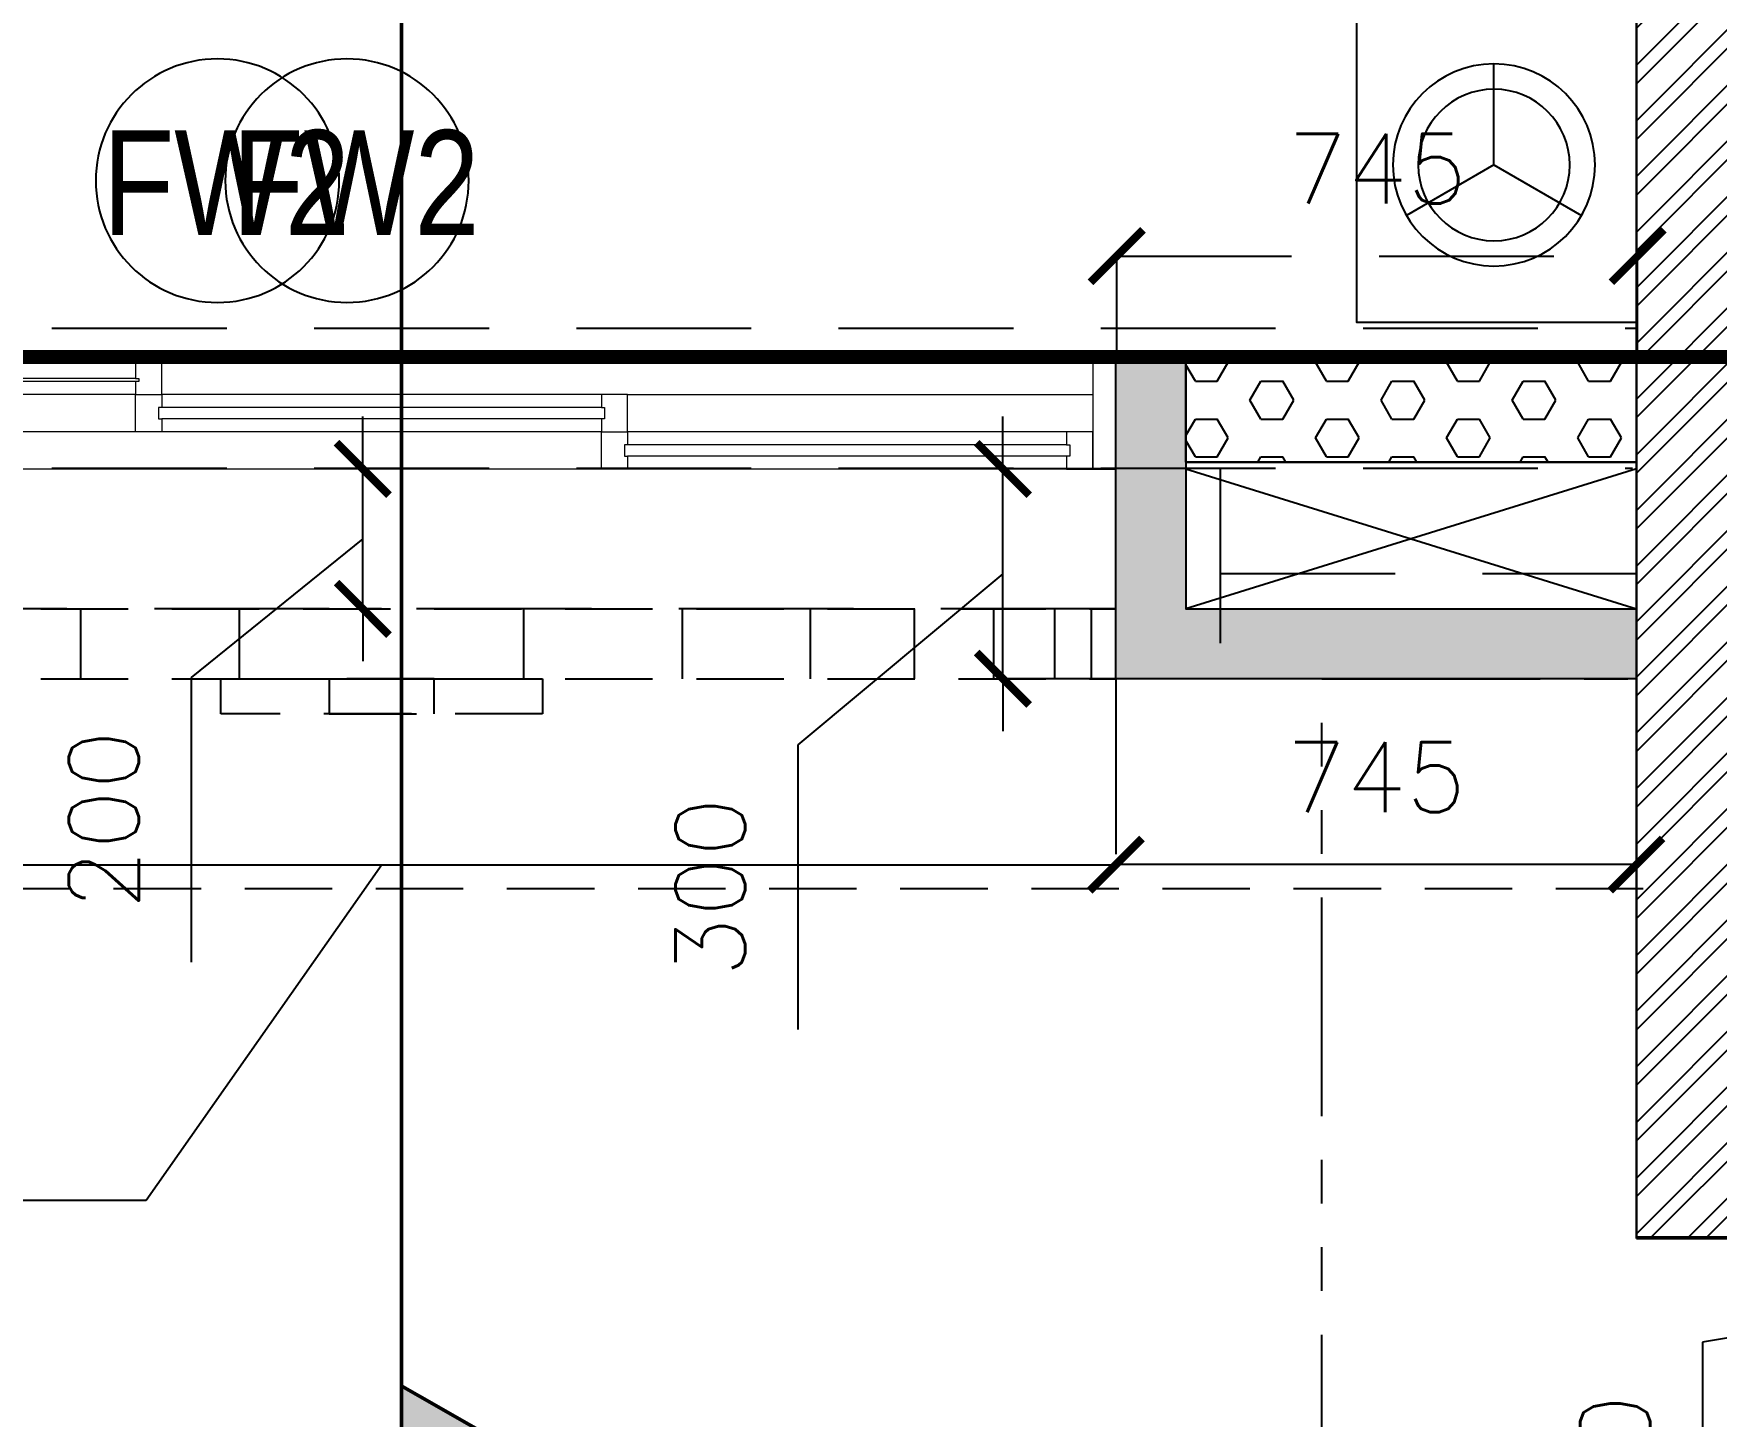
# Model space of a CAD drawing. Header units: millimetres. Extents: x 1135099 to 1230264, y -5736945 to -5695799.
# Drawn here: x 1196839 to 1199245, y -5728939 to -5726962 of the extents above; entities that cross this region are included whole.
import ezdxf
from ezdxf.enums import TextEntityAlignment as Align

# ---------------------------------------------------------------- set-up
doc = ezdxf.new("R2010")
doc.units = ezdxf.units.MM
doc.header["$LTSCALE"] = 1000
doc.header["$MEASUREMENT"] = 0
for name, pattern in [('$0$AUDIT_D_120904163729-0', [0]), ('$0$HIDDEN', [0.375, 0.25, -0.125]), ('$0$PHANTOM2', [1.25, 0.625, -0.125, 0.125, -0.125, 0.125, -0.125]), ('2BHK-A - FRONT$1$AUDIT_D_120904163729-0', [0]), ('AUDIT_D_120904163729-0', [0]), ('T8(T9 IS SIMILAR) - 1st FLOOR ELEVATION$0$AUDIT_D_120904163729-0', [0]), ('T8(T9 IS SIMILAR) - 1st FLOOR ELEVATION$0$HIDDEN', [0.375, 0.25, -0.125]), ('T8(T9 IS SIMILAR) - DIMENSION & TEXTING$0$HIDDEN', [0.375, 0.25, -0.125]), ('T8(T9 IS SIMILAR) - TYPICAL FLOOR ELEVATION$1$AUDIT_D_120904163729-0', [0]), ('T8(T9 IS SIMILAR) - TYPICAL FLOOR ELEVATION$1$HIDDEN', [0.375, 0.25, -0.125]), ('T8(T9 IS SIMILAR)$0$$0$HIDDEN', [0.375, 0.25, -0.125]), ('T8_PROFILE SECTIONS$0$HIDDEN', [0.375, 0.25, -0.125]), ('T8_PROFILE SECTIONS$0$PHANTOM2', [1.25, 0.625, -0.125, 0.125, -0.125, 0.125, -0.125])]:
    doc.linetypes.add(name, pattern=pattern)
doc.layers.get('0').update_dxf_attribs({"linetype": 'AUDIT_D_120904163729-0'})
for name, color, linetype in [('$0$A-DIM', 1, '$0$AUDIT_D_120904163729-0'), ('$0$A-WALL-FEATURES', 6, '$0$AUDIT_D_120904163729-0'), ('2BHK-A - FRONT$0$2BHK-A - FRONT$0$a-furniture', 8, 'Continuous'), ('2BHK-A - FRONT$0$a-window-no', 125, 'Continuous'), ('2BHK-A - FRONT$1$A-HATCH -160', 251, '2BHK-A - FRONT$1$AUDIT_D_120904163729-0'), ('T8(T9 IS SIMILAR) - 1st FLOOR ELEVATION$0$A-WALL-FEATURES', 110, 'T8(T9 IS SIMILAR) - 1st FLOOR ELEVATION$0$AUDIT_D_120904163729-0'), ('T8(T9 IS SIMILAR) - DIMENSION & TEXTING$0$A-DIMENSIONS', 2, 'T8(T9 IS SIMILAR) - DIMENSION & TEXTING$0$HIDDEN'), ('T8(T9 IS SIMILAR) - DIMENSION & TEXTING$1$a-window-no', 125, 'Continuous'), ('T8(T9 IS SIMILAR) - TYPICAL FLOOR ELEVATION$1$A-DIM', 1, 'T8(T9 IS SIMILAR) - TYPICAL FLOOR ELEVATION$1$AUDIT_D_120904163729-0'), ('T8(T9 IS SIMILAR) - TYPICAL FLOOR ELEVATION$1$A-WALL HATCH', 252, 'T8(T9 IS SIMILAR) - TYPICAL FLOOR ELEVATION$1$AUDIT_D_120904163729-0'), ('T8(T9 IS SIMILAR) - TYPICAL FLOOR ELEVATION$1$A-WALL-FEATURES', 6, 'T8(T9 IS SIMILAR) - TYPICAL FLOOR ELEVATION$1$AUDIT_D_120904163729-0'), ('T8(T9 IS SIMILAR)$0$S-BEAM', 20, 'T8(T9 IS SIMILAR)$0$$0$HIDDEN'), ('T8_PROFILE SECTIONS$0$A-PROFILE SECTIONS', 81, 'T8_PROFILE SECTIONS$0$PHANTOM2')]:
    doc.layers.add(name, color=color, linetype=linetype)
for name, color, linetype, lineweight in [('2BHK-A - FRONT$1$A-WALL- 160', 6, 'Continuous', 30), ('2BHK-A - FRONT$1$Window', 4, 'Continuous', 20), ('T8(T9 IS SIMILAR)$0$D&W', 8, 'Continuous', 25)]:
    doc.layers.add(name, color=color, linetype=linetype, lineweight=lineweight)
doc.layers.add('A-RERA CARPET AREA', color=30, linetype='Continuous', plot=False)
doc.styles.add('$4$Romans 1', font='romans.shx', dxfattribs={"height": 100})
doc.styles.add('2BHK-A - FRONT$0$LODHA STANDERD', font='sanss___.ttf')
doc.styles.add('T8(T9 IS SIMILAR) - DIMENSION & TEXTING$0$Romans 1', font='romans.shx', dxfattribs={"height": 100})
doc.styles.add('T8(T9 IS SIMILAR) - DIMENSION & TEXTING$1$LODHA STANDERD', font='sanss___.ttf')
doc.styles.add('T8(T9 IS SIMILAR) - TYPICAL FLOOR ELEVATION$1$Romans 1', font='romans.shx', dxfattribs={"height": 100})
doc.dimstyles.new('$1$ALPINE S', dxfattribs={"dimscale": 0, "dimtxt": 100, "dimasz": 75, "dimexe": 0, "dimexo": 0, "dimgap": 75, "dimtad": 1, "dimdec": 0, "dimzin": 0, "dimdsep": 46, "dimtxsty": '$4$Romans 1', "dimblk": '$4$_ArchTick', "dimcen": 0.09, "dimclrd": 256, "dimclre": 256, "dimclrt": 7, "dimadec": 0, "dimazin": 0, "dimtfac": 1, "dimtdec": 0, "dimtofl": 0, "dimtmove": 1, "dimatfit": 0, "dimldrblk": '$1$_Open90', "dimfxl": 1, "dimtolj": 1, "dimtzin": 0, "dimarcsym": 0})
doc.dimstyles.new('T8(T9 IS SIMILAR) - DIMENSION & TEXTING$0$ALPINE S', dxfattribs={"dimscale": 0, "dimtxt": 100, "dimasz": 75, "dimexe": 0, "dimexo": 0, "dimgap": 75, "dimtad": 1, "dimdec": 0, "dimzin": 0, "dimdsep": 46, "dimtxsty": 'T8(T9 IS SIMILAR) - DIMENSION & TEXTING$0$Romans 1', "dimblk": 'T8(T9 IS SIMILAR) - DIMENSION & TEXTING$0$_ArchTick', "dimcen": 0.09, "dimclrd": 256, "dimclre": 256, "dimclrt": 7, "dimadec": 0, "dimazin": 0, "dimtfac": 1, "dimtdec": 0, "dimtofl": 0, "dimtmove": 1, "dimatfit": 0, "dimldrblk": 'T8(T9 IS SIMILAR) - DIMENSION & TEXTING$0$_Open90', "dimfxl": 1, "dimtolj": 1, "dimtzin": 0, "dimarcsym": 0})
doc.dimstyles.new('T8(T9 IS SIMILAR) - TYPICAL FLOOR ELEVATION$1$ALPINE S', dxfattribs={"dimscale": 0, "dimtxt": 100, "dimasz": 75, "dimexe": 0, "dimexo": 0, "dimgap": 75, "dimtad": 1, "dimdec": 0, "dimzin": 0, "dimdsep": 46, "dimtxsty": 'T8(T9 IS SIMILAR) - TYPICAL FLOOR ELEVATION$1$Romans 1', "dimblk": 'T8(T9 IS SIMILAR) - TYPICAL FLOOR ELEVATION$1$_ArchTick', "dimcen": 0.09, "dimclrd": 256, "dimclre": 256, "dimclrt": 7, "dimadec": 0, "dimazin": 0, "dimtfac": 1, "dimtdec": 0, "dimtofl": 0, "dimtmove": 1, "dimatfit": 0, "dimldrblk": 'T8(T9 IS SIMILAR) - TYPICAL FLOOR ELEVATION$1$_Open90', "dimfxl": 1, "dimtolj": 1, "dimtzin": 0, "dimarcsym": 0})

# ---------------------------------------------------------------- blocks, each defined once
blk = doc.blocks.new('T8(T9 IS SIMILAR) - DIMENSION & TEXTING$1$WINDOW TAG')
at = {"layer": 'T8(T9 IS SIMILAR) - DIMENSION & TEXTING$1$a-window-no'}
blk.add_circle((0, 0), 174.1, dxfattribs=at)
at = {"layer": 'T8(T9 IS SIMILAR) - DIMENSION & TEXTING$1$a-window-no', "style": 'T8(T9 IS SIMILAR) - DIMENSION & TEXTING$1$LODHA STANDERD'}
blk.add_attdef('WINDOW', text='', height=150, dxfattribs=at).set_placement((11.3, 2.8), align=Align.MIDDLE_CENTER)
blk = doc.blocks.new('T8(T9 IS SIMILAR) - DIMENSION & TEXTING$0$_ArchTick')
at = {"color": 0, "linetype": 'ByBlock', "const_width": 0.15}
blk.add_lwpolyline([(-0.5, -0.5), (0.5, 0.5)], dxfattribs=at)
blk = doc.blocks.new('*D606')
at = {"layer": 'T8(T9 IS SIMILAR) - DIMENSION & TEXTING$0$A-DIMENSIONS', "linetype": 'T8(T9 IS SIMILAR) - DIMENSION & TEXTING$0$HIDDEN', "lineweight": -2, "transparency": 16777216}
for p, q in [((1198387.7, -5727424.6), (1198387.7, -5727280.1)), ((1199132.6, -5727424.6), (1199132.6, -5727280.1))]:
    blk.add_line(p, q, dxfattribs=at)
at = {"layer": 'T8(T9 IS SIMILAR) - DIMENSION & TEXTING$0$A-DIMENSIONS', "lineweight": -2, "transparency": 16777216}
blk.add_line((1198387.7, -5727280.1), (1199132.6, -5727280.1), dxfattribs=at)
at = {"layer": 'T8(T9 IS SIMILAR) - DIMENSION & TEXTING$0$A-DIMENSIONS', "linetype": 'ByBlock', "lineweight": -2, "transparency": 16777216, "xscale": 75, "yscale": 75, "zscale": 75, "rotation": 180}
blk.add_blockref('T8(T9 IS SIMILAR) - DIMENSION & TEXTING$0$_ArchTick', (1198387.7, -5727280.1), dxfattribs=at)
at = {"layer": 'T8(T9 IS SIMILAR) - DIMENSION & TEXTING$0$A-DIMENSIONS', "linetype": 'ByBlock', "lineweight": -2, "transparency": 16777216, "xscale": 75, "yscale": 75, "zscale": 75}
blk.add_blockref('T8(T9 IS SIMILAR) - DIMENSION & TEXTING$0$_ArchTick', (1199132.6, -5727280.1), dxfattribs=at)
at = {"layer": 'T8(T9 IS SIMILAR) - DIMENSION & TEXTING$0$A-DIMENSIONS', "color": 7, "linetype": 'ByBlock', "transparency": 16777216, "insert": (1198760.2, -5727155.1), "char_height": 100, "attachment_point": 5, "style": 'T8(T9 IS SIMILAR) - DIMENSION & TEXTING$0$Romans 1'}
blk.add_mtext('\\A1;745', dxfattribs=at)
blk = doc.blocks.new('T8(T9 IS SIMILAR) - DIMENSION & TEXTING$0$_Open90')
at = {"color": 0, "linetype": 'ByBlock', "lineweight": -2}
for p, q in [((-0.5, 0.5), (0, 0)), ((0, 0), (-1, 0)), ((0, 0), (-0.5, -0.5))]:
    blk.add_line(p, q, dxfattribs=at)
blk = doc.blocks.new('T8(T9 IS SIMILAR) - 1st FLOOR ELEVATION')
at = {"layer": 'T8(T9 IS SIMILAR) - 1st FLOOR ELEVATION$0$A-WALL-FEATURES', "color": 2, "linetype": 'T8(T9 IS SIMILAR) - 1st FLOOR ELEVATION$0$HIDDEN', "ltscale": 0.5}
for p, q in [((1196286.4, -5727784.4, -0.6), (1198386.4, -5727784.4, -0.6)), ((1196906.3, -5727884.4, -0.6), (1196906.3, -5727784.4, -0.6)), ((1197133.2, -5727884.4, -0.6), (1197133.2, -5727784.4, -0.6)), ((1197539.5, -5727884.4, -0.6), (1197539.5, -5727784.4, -0.6)), ((1197766.5, -5727884.4, -0.6), (1197766.5, -5727784.4, -0.6)), ((1197949.8, -5727884.4, -0.6), (1197949.8, -5727784.4, -0.6)), ((1198098.2, -5727884.4, -0.6), (1198098.2, -5727784.4, -0.6)), ((1198211.7, -5727884.4, -0.6), (1198211.7, -5727784.4, -0.6)), ((1198299, -5727884.4, -0.6), (1198299, -5727784.4, -0.6)), ((1198351.4, -5727884.4, -0.6), (1198351.4, -5727784.4, -0.6)), ((1198386.4, -5727884.4, -0.6), (1198386.4, -5727784.4, -0.6)), ((1196286.4, -5727884.4, -0.6), (1198386.4, -5727884.4, -0.6))]:
    blk.add_line(p, q, dxfattribs=at)
blk.add_lwpolyline([(1199140.6, -5728184.6), (1195092.6, -5728184.7), (1195092.6, -5722974), (1196392.3, -5722974)], dxfattribs=at)
at = {"layer": 'T8(T9 IS SIMILAR) - 1st FLOOR ELEVATION$0$A-WALL-FEATURES', "color": 2, "linetype": 'T8(T9 IS SIMILAR) - 1st FLOOR ELEVATION$0$HIDDEN', "ltscale": 0.5, "elevation": -0.6}
for points in [[(1197106.4, -5727884.4), (1197566.4, -5727884.4), (1197566.4, -5727934.4), (1197106.4, -5727934.4)], [(1197261.4, -5727934.4), (1197411.4, -5727934.4), (1197411.4, -5727884.4), (1197261.4, -5727884.4)]]:
    blk.add_lwpolyline(points, close=True, dxfattribs=at)
blk = doc.blocks.new('2BHK-A - FRONT$0$2100')
at = {"layer": '2BHK-A - FRONT$1$Window', "color": 1, "lineweight": 13}
for p, q in [((1150876.5, -5693344.1), (1148842.5, -5693344.1)), ((1149507.5, -5693344.1), (1148880, -5693344.1)), ((1149507.5, -5693397.4), (1148880, -5693397.4)), ((1150173.7, -5693397.4), (1149545, -5693397.4)), ((1150211.2, -5693397.4), (1150876.5, -5693397.4)), ((1149507.5, -5693450.8), (1148842.5, -5693450.8)), ((1150173.7, -5693450.8), (1149545, -5693450.8)), ((1150839, -5693450.8), (1150211.2, -5693450.8)), ((1150173.7, -5693504.1), (1148842.5, -5693504.1)), ((1150839, -5693504.1), (1150211.2, -5693504.1))]:
    blk.add_line(p, q, dxfattribs=at)
at = {"layer": '2BHK-A - FRONT$1$Window', "color": 5, "lineweight": 13}
for p, q in [((1149507.5, -5693374.4), (1148880, -5693374.4)), ((1149507.5, -5693378.9), (1148880, -5693378.9)), ((1150173.7, -5693416), (1149545, -5693416)), ((1150173.7, -5693432.2), (1149545, -5693432.2)), ((1150839, -5693469.3), (1150211.2, -5693469.3)), ((1150839, -5693485.5), (1150211.2, -5693485.5))]:
    blk.add_line(p, q, dxfattribs=at)
at = {"layer": '2BHK-A - FRONT$1$Window', "color": 4, "lineweight": 13}
for points in [[(1148842.5, -5693344.1), (1148809.5, -5693344.1), (1148809.5, -5693504.1), (1148842.5, -5693504.1)], [(1148880, -5693378.9), (1148880, -5693397.4), (1148842.5, -5693397.4), (1148842.5, -5693344.1), (1148880, -5693344.1), (1148880, -5693374.4), (1148875.5, -5693374.4), (1148875.5, -5693378.9)], [(1149507.5, -5693378.9), (1149507.5, -5693397.4), (1149545, -5693397.4), (1149545, -5693344.1), (1149507.5, -5693344.1), (1149507.5, -5693374.4), (1149512, -5693374.4), (1149512, -5693378.9)], [(1150909.5, -5693344.1), (1150876.5, -5693344.1), (1150876.5, -5693504.1), (1150909.5, -5693504.1)], [(1149545, -5693432.2), (1149545, -5693450.8), (1149507.5, -5693450.8), (1149507.5, -5693397.4), (1149545, -5693397.4), (1149545, -5693416), (1149540.5, -5693416), (1149540.5, -5693432.2)], [(1150173.7, -5693432.2), (1150173.7, -5693450.8), (1150211.2, -5693450.8), (1150211.2, -5693397.4), (1150173.7, -5693397.4), (1150173.7, -5693416), (1150178.2, -5693416), (1150178.2, -5693432.2)], [(1150211.2, -5693485.5), (1150211.2, -5693504.1), (1150173.7, -5693504.1), (1150173.7, -5693450.8), (1150211.2, -5693450.8), (1150211.2, -5693469.3), (1150206.7, -5693469.3), (1150206.7, -5693485.5)], [(1150839, -5693485.5), (1150839, -5693504.1), (1150876.5, -5693504.1), (1150876.5, -5693450.8), (1150839, -5693450.8), (1150839, -5693469.3), (1150843.5, -5693469.3), (1150843.5, -5693485.5)]]:
    blk.add_lwpolyline(points, close=True, dxfattribs=at)
blk = doc.blocks.new('2BHK-A - FRONT$0$WINDOW TAG')
at = {"layer": '2BHK-A - FRONT$0$a-window-no'}
blk.add_circle((0, 0), 174.1, dxfattribs=at)
at = {"layer": '2BHK-A - FRONT$0$a-window-no', "style": '2BHK-A - FRONT$0$LODHA STANDERD'}
blk.add_attdef('WINDOW', text='', height=150, dxfattribs=at).set_placement((11.3, 2.8), align=Align.MIDDLE_CENTER)
blk = doc.blocks.new('2BHK-A - FRONT$0$2BHK-A - FRONT$0$a bed')
at = {"color": 0, "linetype": 'ByBlock', "extrusion": (1.06338e-09, 0.000260045, 1)}
for q in [(203.8, 319.5), (78.6, 102.8), (328.9, 102.7)]:
    blk.add_line((203.8, 175), q, dxfattribs=at)
at = {"color": 0, "linetype": 'ByBlock'}
blk.add_lwpolyline([(0, 400), (0, -50), (400, -50), (400, 400)], close=True, dxfattribs=at)
at = {"color": 0, "linetype": 'ByBlock', "extrusion": (1.06338e-09, 0.000260045, 1)}
for radius in [144.5, 108.4]:
    blk.add_circle((203.8, 175, 0), radius, dxfattribs=at)
blk = doc.blocks.new('2BHK-A - FRONT')
at = {"layer": '2BHK-A - FRONT$1$A-HATCH -160', "linetype": 'ByBlock'}
h = blk.add_hatch(dxfattribs=at)
h.set_pattern_fill('ANSI32', color=256, scale=150)
h.set_pattern_definition([(45, (0, -0.55), (-39.77475644, 39.77475644), []), (45, (26.517, -0.55), (-39.77475644, 39.77475644), [])])
h.paths.add_polyline_path([(1145269.9, -5728524.2), (1145269.9, -5728684.2), (1144639.8, -5728684.2), (1144639.8, -5726829.5), (1144799.8, -5726829.5), (1144799.8, -5728524.2)])
h.paths.add_polyline_path([(1148934.5, -5727449.8), (1148934.5, -5727609.8), (1147999.5, -5727609.8), (1147999.5, -5727009.5), (1148159.5, -5727009.5), (1148159.5, -5727449.8)])
h.paths.add_polyline_path([(1147999.5, -5728684.2), (1147999.5, -5728524.2), (1147369.9, -5728524.2), (1147369.9, -5728684.2)])
edge = h.paths.add_edge_path()
edge.add_line((1151334.5, -5727449.8), (1151779.5, -5727449.8))
edge.add_line((1151779.5, -5727449.8), (1151779.5, -5727609.8))
edge.add_line((1151704.5, -5727609.8), (1151334.5, -5727609.8))
edge.add_line((1151334.5, -5727609.8), (1151334.5, -5727449.8))
h.paths.add_polyline_path([(1146264.5, -5719573.8), (1146424.5, -5719573.8), (1146424.5, -5719224.6), (1146264.5, -5719224.6)])
h.paths.add_polyline_path([(1145549.4, -5721834.4), (1145788.9, -5721834.4), (1145790, -5721674.6), (1145549.4, -5721674.6)])
h.paths.add_polyline_path([(1145949.5, -5721924.2), (1145949.5, -5722524.6), (1145789.5, -5722524.6), (1145789.5, -5721924.2)])
h.paths.add_polyline_path([(1144599.5, -5721924.6), (1144759.5, -5721924.6), (1144762, -5722524.6), (1144602, -5722524.6)])
h.paths.add_polyline_path([(1144599.5, -5723474.6), (1144599.5, -5723174.6), (1144759.5, -5723174.6), (1144759.5, -5723314.6), (1145789.5, -5723314.6), (1145789.5, -5723174.6), (1145949.5, -5723174.6), (1145949.5, -5723474.2)])
h = blk.add_hatch(dxfattribs=at)
h.set_pattern_fill('HEX', color=256, scale=250)
h.paths.add_polyline_path([(1141695, -5727574.6), (1141249.8, -5727574.6), (1141249.8, -5727424.6), (1141695, -5727424.6)])
h.paths.add_polyline_path([(1143995, -5727574.6), (1144639.8, -5727574.6), (1144639.8, -5727424.6), (1143995, -5727424.6)])
at = {"layer": '2BHK-A - FRONT$1$A-WALL- 160', "linetype": 'ByBlock'}
for p, q in [((1144639.5, -5727424.6, -0.4), (1144639.5, -5726829.5)), ((1144639.5, -5728684.6), (1144639.5, -5726829.5)), ((1142493, -5727424.6, -0.4), (1142530.5, -5727424.6, -0.4)), ((1143995, -5727424.6, -0.4), (1144639.8, -5727424.6, -0.4)), ((1143995, -5727424.6, -0.4), (1143995, -5727574.6, -0.4)), ((1143995, -5727574.6, -0.4), (1144639.8, -5727574.6, -0.4)), ((1144639.5, -5728684.6), (1145269.9, -5728684.6))]:
    blk.add_line(p, q, dxfattribs=at)
at = {"layer": '2BHK-A - FRONT$0$2BHK-A - FRONT$0$a-furniture', "extrusion": (4.84058e-05, -0.000523293, -1), "zscale": -1, "rotation": 359.9999999999999}
blk.add_blockref('2BHK-A - FRONT$0$2BHK-A - FRONT$0$a bed', (-1144639.5, -5727323.8, 3052.9), dxfattribs=at)
at = {"layer": '2BHK-A - FRONT$0$a-window-no'}
ref = blk.add_blockref('2BHK-A - FRONT$0$WINDOW TAG', (1142795.4, -5727172.1), dxfattribs=dict(at, xscale=-1, rotation=180))
ref.add_attrib('WINDOW', 'FW2', dxfattribs={"height": 150, "style": '2BHK-A - FRONT$0$LODHA STANDERD', "width": 0.8}).set_placement((1142808.1, -5727174.9), align=Align.MIDDLE_CENTER)
at = {"layer": '2BHK-A - FRONT$1$A-WALL- 160', "linetype": 'ByBlock'}
blk.add_blockref('2BHK-A - FRONT$0$2100', (-7014.5, -34080.5), dxfattribs=at)
blk = doc.blocks.new('T8(T9 IS SIMILAR) - TYPICAL FLOOR ELEVATION$1$_ArchTick')
at = {"color": 0, "linetype": 'ByBlock', "const_width": 0.15}
blk.add_lwpolyline([(-0.5, -0.5), (0.5, 0.5)], dxfattribs=at)
blk = doc.blocks.new('*D825')
at = {"layer": 'T8(T9 IS SIMILAR) - TYPICAL FLOOR ELEVATION$1$A-DIM', "lineweight": -2, "transparency": 16777216}
for p, q in [((1199514.3, -5728684), (1199514.3, -5728609)), ((1199514.3, -5728684), (1199514.3, -5728884)), ((1199514.3, -5728784), (1199226.8, -5728833.1)), ((1199226.8, -5728833.1), (1199226.8, -5729240.3)), ((1199514.3, -5728884), (1199514.3, -5728959))]:
    blk.add_line(p, q, dxfattribs=at)
at = {"layer": 'T8(T9 IS SIMILAR) - TYPICAL FLOOR ELEVATION$1$A-DIM', "linetype": 'T8(T9 IS SIMILAR) - TYPICAL FLOOR ELEVATION$1$HIDDEN', "lineweight": -2, "transparency": 16777216}
for p, q in [((1199662.5, -5728684), (1199514.3, -5728684)), ((1199662.5, -5728884), (1199514.3, -5728884))]:
    blk.add_line(p, q, dxfattribs=at)
at = {"layer": 'T8(T9 IS SIMILAR) - TYPICAL FLOOR ELEVATION$1$A-DIM', "linetype": 'ByBlock', "lineweight": -2, "transparency": 16777216, "xscale": 75, "yscale": 75, "zscale": 75}
for p, rotation in [((1199514.3, -5728684), 270), ((1199514.3, -5728884), 90)]:
    blk.add_blockref('T8(T9 IS SIMILAR) - TYPICAL FLOOR ELEVATION$1$_ArchTick', p, dxfattribs=dict(at, rotation=rotation))
at = {"layer": 'T8(T9 IS SIMILAR) - TYPICAL FLOOR ELEVATION$1$A-DIM', "color": 7, "linetype": 'ByBlock', "transparency": 16777216, "insert": (1199101.8, -5729036.7), "char_height": 100, "attachment_point": 5, "rotation": 90, "style": 'T8(T9 IS SIMILAR) - TYPICAL FLOOR ELEVATION$1$Romans 1', "bg_fill": 3, "box_fill_scale": 1.25, "bg_fill_color": 256, "bg_fill_true_color": 13158600, "bg_fill_transparency": 0}
blk.add_mtext('\\A1;200', dxfattribs=at)
blk = doc.blocks.new('T8(T9 IS SIMILAR) - TYPICAL FLOOR ELEVATION$1$_Open90')
at = {"color": 0, "linetype": 'ByBlock', "lineweight": -2}
for p, q in [((-0.5, 0.5), (0, 0)), ((0, 0), (-1, 0)), ((0, 0), (-0.5, -0.5))]:
    blk.add_line(p, q, dxfattribs=at)
blk = doc.blocks.new('*D751')
at = {"layer": 'T8(T9 IS SIMILAR) - TYPICAL FLOOR ELEVATION$1$A-DIM', "lineweight": -2, "transparency": 16777216}
for p, q in [((1198226.3, -5727584.6), (1198226.3, -5727509.6)), ((1198226.3, -5727884.6), (1198226.3, -5727584.6)), ((1198226.3, -5727734.6), (1197932.8, -5727979)), ((1198226.3, -5727884.6), (1198226.3, -5727959.6)), ((1197932.8, -5727979), (1197932.8, -5728386.1))]:
    blk.add_line(p, q, dxfattribs=at)
at = {"layer": 'T8(T9 IS SIMILAR) - TYPICAL FLOOR ELEVATION$1$A-DIM', "linetype": 'T8(T9 IS SIMILAR) - TYPICAL FLOOR ELEVATION$1$HIDDEN', "lineweight": -2, "transparency": 16777216}
for p, q in [((1198387.7, -5727584.6), (1198226.3, -5727584.6)), ((1198387.7, -5727884.6), (1198226.3, -5727884.6))]:
    blk.add_line(p, q, dxfattribs=at)
at = {"layer": 'T8(T9 IS SIMILAR) - TYPICAL FLOOR ELEVATION$1$A-DIM', "linetype": 'ByBlock', "lineweight": -2, "transparency": 16777216, "xscale": 75, "yscale": 75, "zscale": 75}
for p, rotation in [((1198226.3, -5727584.6), 270), ((1198226.3, -5727884.6), 90)]:
    blk.add_blockref('T8(T9 IS SIMILAR) - TYPICAL FLOOR ELEVATION$1$_ArchTick', p, dxfattribs=dict(at, rotation=rotation))
at = {"layer": 'T8(T9 IS SIMILAR) - TYPICAL FLOOR ELEVATION$1$A-DIM', "color": 7, "linetype": 'ByBlock', "transparency": 16777216, "insert": (1197807.8, -5728182.6), "char_height": 100, "attachment_point": 5, "rotation": 90, "style": 'T8(T9 IS SIMILAR) - TYPICAL FLOOR ELEVATION$1$Romans 1'}
blk.add_mtext('\\A1;300', dxfattribs=at)
blk = doc.blocks.new('*D752')
at = {"layer": 'T8(T9 IS SIMILAR) - TYPICAL FLOOR ELEVATION$1$A-DIM', "lineweight": -2, "transparency": 16777216}
for p, q in [((1197310.7, -5727584.6), (1197310.7, -5727509.6)), ((1197310.7, -5727784.6), (1197310.7, -5727584.6)), ((1197310.7, -5727684.6), (1197065.4, -5727882.7)), ((1197310.7, -5727784.6), (1197310.7, -5727859.6)), ((1197065.4, -5727882.7), (1197065.4, -5728289.8))]:
    blk.add_line(p, q, dxfattribs=at)
at = {"layer": 'T8(T9 IS SIMILAR) - TYPICAL FLOOR ELEVATION$1$A-DIM', "linetype": 'T8(T9 IS SIMILAR) - TYPICAL FLOOR ELEVATION$1$HIDDEN', "lineweight": -2, "transparency": 16777216}
for p, q in [((1197337.7, -5727584.6), (1197310.7, -5727584.6)), ((1197337.7, -5727784.6), (1197310.7, -5727784.6))]:
    blk.add_line(p, q, dxfattribs=at)
at = {"layer": 'T8(T9 IS SIMILAR) - TYPICAL FLOOR ELEVATION$1$A-DIM', "linetype": 'ByBlock', "lineweight": -2, "transparency": 16777216, "xscale": 75, "yscale": 75, "zscale": 75}
for p, rotation in [((1197310.7, -5727584.6), 270), ((1197310.7, -5727784.6), 90)]:
    blk.add_blockref('T8(T9 IS SIMILAR) - TYPICAL FLOOR ELEVATION$1$_ArchTick', p, dxfattribs=dict(at, rotation=rotation))
at = {"layer": 'T8(T9 IS SIMILAR) - TYPICAL FLOOR ELEVATION$1$A-DIM', "color": 7, "linetype": 'ByBlock', "transparency": 16777216, "insert": (1196940.4, -5728086.2), "char_height": 100, "attachment_point": 5, "rotation": 90, "style": 'T8(T9 IS SIMILAR) - TYPICAL FLOOR ELEVATION$1$Romans 1'}
blk.add_mtext('\\A1;200', dxfattribs=at)
blk = doc.blocks.new('*D753')
at = {"layer": 'T8(T9 IS SIMILAR) - TYPICAL FLOOR ELEVATION$1$A-DIM', "linetype": 'T8(T9 IS SIMILAR) - TYPICAL FLOOR ELEVATION$1$HIDDEN', "lineweight": -2, "transparency": 16777216}
for p, q in [((1198387.7, -5727884.6), (1198387.7, -5728150.3)), ((1199132.3, -5727884.6), (1199132.3, -5728150.3))]:
    blk.add_line(p, q, dxfattribs=at)
at = {"layer": 'T8(T9 IS SIMILAR) - TYPICAL FLOOR ELEVATION$1$A-DIM', "lineweight": -2, "transparency": 16777216}
blk.add_line((1199132.3, -5728150.3), (1198387.7, -5728150.3), dxfattribs=at)
at = {"layer": 'T8(T9 IS SIMILAR) - TYPICAL FLOOR ELEVATION$1$A-DIM', "linetype": 'ByBlock', "lineweight": -2, "transparency": 16777216, "xscale": 75, "yscale": 75, "zscale": 75, "rotation": 180}
blk.add_blockref('T8(T9 IS SIMILAR) - TYPICAL FLOOR ELEVATION$1$_ArchTick', (1198387.7, -5728150.3), dxfattribs=at)
at = {"layer": 'T8(T9 IS SIMILAR) - TYPICAL FLOOR ELEVATION$1$A-DIM', "linetype": 'ByBlock', "lineweight": -2, "transparency": 16777216, "xscale": 75, "yscale": 75, "zscale": 75}
blk.add_blockref('T8(T9 IS SIMILAR) - TYPICAL FLOOR ELEVATION$1$_ArchTick', (1199132.3, -5728150.3), dxfattribs=at)
at = {"layer": 'T8(T9 IS SIMILAR) - TYPICAL FLOOR ELEVATION$1$A-DIM', "color": 7, "linetype": 'ByBlock', "transparency": 16777216, "insert": (1198760, -5728025.3), "char_height": 100, "attachment_point": 5, "style": 'T8(T9 IS SIMILAR) - TYPICAL FLOOR ELEVATION$1$Romans 1'}
blk.add_mtext('\\A1;745', dxfattribs=at)
blk = doc.blocks.new('T8_PROFILE SECTIONS$0$MH')
at = {"layer": 'T8_PROFILE SECTIONS$0$A-PROFILE SECTIONS', "linetype": 'T8_PROFILE SECTIONS$0$HIDDEN', "ltscale": 2}
h = blk.add_hatch(color=256, dxfattribs=at)
h.dxf.hatch_style = 1
h.paths.add_polyline_path([(1140339.1, -5697424.8), (1140519.9, -5697528.1), (1140339.1, -5697631.3)])
at = {"layer": 'T8_PROFILE SECTIONS$0$A-PROFILE SECTIONS', "linetype": 'T8_PROFILE SECTIONS$0$HIDDEN', "ltscale": 2, "const_width": 5}
blk.add_lwpolyline([(1140339.1, -5697424.8), (1140339.1, -5697424.8), (1140519.9, -5697528.1), (1140339.1, -5697631.3)], close=True, dxfattribs=at)
blk.add_lwpolyline([(1140339.1, -5697424.8), (1140339.1, -5700565.7)], dxfattribs=at)
blk = doc.blocks.new('PROFILE SECTION LINE T9')
at = {"layer": 'T8_PROFILE SECTIONS$0$A-PROFILE SECTIONS', "linetype": 'ByBlock', "xscale": -1, "rotation": 180}
blk.add_blockref('T8_PROFILE SECTIONS$0$MH', (-1128691.1, -5714911.2, 0), dxfattribs=at)
blk = doc.blocks.new('$4$_ArchTick')
at = {"color": 0, "linetype": 'ByBlock', "const_width": 0.15}
blk.add_lwpolyline([(-0.5, -0.5), (0.5, 0.5)], dxfattribs=at)
blk = doc.blocks.new('*D130')
at = {"layer": '$0$A-DIM', "linetype": '$0$HIDDEN', "lineweight": -2, "transparency": 16777216}
for p, q in [((11455.7, -9084.8), (11455.7, -9350.5)), ((13555.7, -9085.4), (13555.7, -9350.5))]:
    blk.add_line(p, q, dxfattribs=at)
at = {"layer": '$0$A-DIM', "lineweight": -2, "transparency": 16777216}
for p, q in [((11455.7, -9350.5), (13555.7, -9350.5)), ((12505.7, -9350.5), (12168.9, -9830.7)), ((12168.9, -9830.7), (9609.3, -9830.7))]:
    blk.add_line(p, q, dxfattribs=at)
at = {"layer": '$0$A-DIM', "linetype": 'ByBlock', "lineweight": -2, "transparency": 16777216, "xscale": 75, "yscale": 75, "zscale": 75, "rotation": 180}
blk.add_blockref('$4$_ArchTick', (11455.7, -9350.5), dxfattribs=at)
at = {"layer": '$0$A-DIM', "linetype": 'ByBlock', "lineweight": -2, "transparency": 16777216, "xscale": 75, "yscale": 75, "zscale": 75}
blk.add_blockref('$4$_ArchTick', (13555.7, -9350.5), dxfattribs=at)
at = {"layer": '$0$A-DIM', "color": 7, "linetype": 'ByBlock', "transparency": 16777216, "insert": (10889.1, -9705.7), "char_height": 100, "attachment_point": 5, "style": '$4$Romans 1'}
blk.add_mtext('\\A1;2100 ARCH PROFILE B1 ABOVE', dxfattribs=at)
blk = doc.blocks.new('$1$_Open90')
at = {"color": 0, "linetype": 'ByBlock', "lineweight": -2}
for p, q in [((-0.5, 0.5), (0, 0)), ((0, 0), (-1, 0)), ((0, 0), (-0.5, -0.5))]:
    blk.add_line(p, q, dxfattribs=at)
blk = doc.blocks.new('T8(T9 IS SIMILAR) - DIMENSION & TEXTING')
at = {"layer": 'T8(T9 IS SIMILAR) - DIMENSION & TEXTING$1$a-window-no'}
ref = blk.add_blockref('T8(T9 IS SIMILAR) - DIMENSION & TEXTING$1$WINDOW TAG', (1197101.6, -5727172.3), dxfattribs=dict(at, xscale=-1, rotation=180))
ref.add_attrib('WINDOW', 'FW2', dxfattribs={"height": 150, "style": 'T8(T9 IS SIMILAR) - DIMENSION & TEXTING$1$LODHA STANDERD', "width": 0.8}).set_placement((1197114.2, -5727175.1), align=Align.MIDDLE_CENTER)
at = {"layer": 'T8(T9 IS SIMILAR) - DIMENSION & TEXTING$0$A-DIMENSIONS', "linetype": 'ByBlock'}
dim = blk.add_linear_dim(base=(1199132.6, -5727280.1), p1=(1198387.7, -5727424.6), p2=(1199132.6, -5727424.6), dimstyle='T8(T9 IS SIMILAR) - DIMENSION & TEXTING$0$ALPINE S', override={"dimscale": 1, "dimfxl": 5, "dimarcsym": 1}, dxfattribs=at)
dim.commit()
dim.dimension.update_dxf_attribs({"geometry": '*D606', "text_midpoint": (1198760.2, -5727155.1)})
blk = doc.blocks.new('T8(T9 IS SIMILAR) - TYPICAL FLOOR ELEVATION')
at = {"layer": 'T8(T9 IS SIMILAR) - TYPICAL FLOOR ELEVATION$1$A-WALL HATCH', "linetype": 'ByBlock'}
h = blk.add_hatch(dxfattribs=at)
h.set_pattern_fill('ZIGZAG', color=256, scale=250)
h.set_pattern_definition([(0, (0, 0), (31.25, 31.25), [31.25, -31.25]), (90, (31.25, 0), (-31.25, 31.25), [31.25, -31.25])])
h.paths.add_polyline_path([(1186332.7, -5719983.5), (1186332.7, -5719683.5), (1186432.7, -5719683.5), (1186432.7, -5719883.5), (1186982.7, -5719883.5), (1186982.7, -5719523.5), (1187082.7, -5719523.5), (1187082.7, -5719983.5)])
h.paths.add_polyline_path([(1190232.7, -5719983.5), (1190232.7, -5719683.5), (1190132.7, -5719683.5), (1190132.7, -5719883.5), (1189582.7, -5719883.5), (1189582.7, -5719523.5), (1189482.7, -5719523.5), (1189482.7, -5719983.5)])
h.paths.add_polyline_path([(1190857.7, -5717933.5), (1190857.7, -5717733.5), (1190757.7, -5717733.5), (1190757.7, -5717933.5)])
h.paths.add_polyline_path([(1193357.7, -5717733.5), (1193357.7, -5717933.5), (1193257.7, -5717933.5), (1193257.7, -5717733.5)])
h.paths.add_polyline_path([(1196632.8, -5709938.8), (1196632.8, -5709738.8), (1196532.8, -5709738.8), (1196532.8, -5709938.8)])
h.paths.add_polyline_path([(1194132, -5709738.8), (1194132, -5709938.8), (1194032, -5709938.8), (1194032, -5709738.8)])
h.paths.add_polyline_path([(1195742.7, -5701889.7), (1196212.8, -5701889.7), (1196212.8, -5702349.7), (1196112.8, -5702349.7), (1196112.8, -5701989.7), (1195742.7, -5701989.7)])
h.paths.add_polyline_path([(1198312.8, -5702349.7), (1198312.8, -5701889.7), (1199132.6, -5701889.7), (1199132.6, -5701989.7), (1198412.8, -5701989.7), (1198412.8, -5702349.7)])
h.paths.add_polyline_path([(1199662.5, -5701090.3), (1199662.5, -5700890.3), (1199762.5, -5700890.3), (1199762.5, -5701090.3)])
h.paths.add_polyline_path([(1201862.6, -5700890.3), (1201862.6, -5701090.3), (1201962.6, -5701090.3), (1201962.6, -5700890.3)])
h.paths.add_polyline_path([(1210681.9, -5700890.3), (1210681.9, -5701090.3), (1210581.9, -5701090.3), (1210581.9, -5700890.3)])
h.paths.add_polyline_path([(1212882, -5701090.3), (1212882, -5700890.3), (1212782, -5700890.3), (1212782, -5701090.3)])
h.paths.add_polyline_path([(1214231.8, -5702349.7), (1214231.8, -5701889.7), (1213412.3, -5701889.7), (1213412.3, -5701989.7), (1214131.8, -5701989.7), (1214131.8, -5702349.7)])
h.paths.add_polyline_path([(1216801.9, -5701889.7), (1216331.8, -5701889.7), (1216331.8, -5702349.7), (1216431.8, -5702349.7), (1216431.8, -5701989.7), (1216801.9, -5701989.7)])
h.paths.add_polyline_path([(1215911.7, -5709938.8), (1215911.7, -5709738.8), (1216011.7, -5709738.8), (1216011.7, -5709938.8)])
h.paths.add_polyline_path([(1218412.5, -5709738.8), (1218412.5, -5709938.8), (1218512.5, -5709938.8), (1218512.5, -5709738.8)])
h.paths.add_polyline_path([(1221686.9, -5717933.5), (1221686.9, -5717733.5), (1221786.9, -5717733.5), (1221786.9, -5717933.5)])
h.paths.add_polyline_path([(1219186.9, -5717733.5), (1219186.9, -5717933.5), (1219286.9, -5717933.5), (1219286.9, -5717733.5)])
h.paths.add_polyline_path([(1222311.8, -5719983.5), (1222311.8, -5719683.5), (1222411.8, -5719683.5), (1222411.8, -5719883.5), (1222961.8, -5719883.5), (1222961.8, -5719523.5), (1223061.8, -5719523.5), (1223061.8, -5719983.5)])
h.paths.add_polyline_path([(1226211.8, -5719983.5), (1226211.8, -5719683.5), (1226111.8, -5719683.5), (1226111.8, -5719883.5), (1225561.8, -5719883.5), (1225561.8, -5719523.5), (1225461.8, -5719523.5), (1225461.8, -5719983.5)])
h.paths.add_polyline_path([(1217001.9, -5727584.6), (1216901.9, -5727584.6), (1216901.9, -5727784.6), (1216356.8, -5727784.6), (1216356.8, -5727424.6), (1216256.8, -5727424.6), (1216256.8, -5727884.6), (1217001.9, -5727884.6)])
h.paths.add_polyline_path([(1214156.8, -5727424.6), (1214056.8, -5727424.6), (1214056.8, -5727784.6), (1213412.3, -5727784.6), (1213412.3, -5727884.6), (1214156.8, -5727884.6)])
h.paths.add_polyline_path([(1210681.9, -5728884), (1210681.9, -5728684), (1210581.9, -5728684), (1210581.9, -5728884)])
h.paths.add_polyline_path([(1212882, -5728684), (1212882, -5728884), (1212782, -5728884), (1212782, -5728684)])
h.paths.add_polyline_path([(1201862.6, -5728884), (1201862.6, -5728684), (1201962.6, -5728684), (1201962.6, -5728884)])
h.paths.add_polyline_path([(1199662.5, -5728684), (1199662.5, -5728884), (1199762.5, -5728884), (1199762.5, -5728684)])
h.paths.add_polyline_path([(1198387.7, -5727424.6), (1198487.7, -5727424.6), (1198487.7, -5727784.6), (1199132.3, -5727784.6), (1199132.3, -5727884.6), (1198387.7, -5727884.6)])
h.paths.add_polyline_path([(1195542.6, -5727584.6), (1195642.6, -5727584.6), (1195642.6, -5727784.6), (1196187.7, -5727784.6), (1196187.7, -5727424.6), (1196287.7, -5727424.6), (1196287.7, -5727884.6), (1195542.6, -5727884.6)])
at = {"layer": 'T8(T9 IS SIMILAR) - TYPICAL FLOOR ELEVATION$1$A-WALL-FEATURES', "color": 8, "linetype": 'ByBlock'}
for p, q in [((1198487.7, -5727584.6), (1199132.3, -5727784.6)), ((1199132.3, -5727584.6), (1198487.7, -5727784.6))]:
    blk.add_line(p, q, dxfattribs=at)
at = {"layer": 'T8(T9 IS SIMILAR) - TYPICAL FLOOR ELEVATION$1$A-WALL-FEATURES', "color": 8, "linetype": 'T8(T9 IS SIMILAR) - TYPICAL FLOOR ELEVATION$1$HIDDEN'}
blk.add_line((1198387.7, -5727784.6), (1196287.7, -5727784.6), dxfattribs=at)
at = {"layer": 'T8(T9 IS SIMILAR) - TYPICAL FLOOR ELEVATION$1$A-WALL-FEATURES', "linetype": 'ByBlock'}
blk.add_lwpolyline([(1198387.7, -5727424.6), (1198487.7, -5727424.6), (1198487.7, -5727784.6), (1199132.3, -5727784.6), (1199132.3, -5727884.6), (1198387.7, -5727884.6)], close=True, dxfattribs=at)
at = {"layer": 'T8(T9 IS SIMILAR) - TYPICAL FLOOR ELEVATION$1$A-DIM', "linetype": 'ByBlock'}
for base, p1, p2, picture, middle in [((1197310.7, -5727584.6), (1197337.7, -5727784.6), (1197337.7, -5727584.6), '*D752', (1197065.4, -5727957.7)), ((1198226.3, -5727584.6), (1198387.7, -5727884.6), (1198387.7, -5727584.6), '*D751', (1197932.8, -5728054))]:
    dim = blk.add_linear_dim(base=base, p1=p1, p2=p2, angle=90, dimstyle='T8(T9 IS SIMILAR) - TYPICAL FLOOR ELEVATION$1$ALPINE S', override={"dimscale": 1, "dimfxl": 5, "dimarcsym": 1}, dxfattribs=at)
    dim.commit()
    dim.dimension.update_dxf_attribs({"geometry": picture, "text_midpoint": middle, "dimtype": 128})
dim = blk.add_linear_dim(base=(1198387.7, -5728150.3), p1=(1199132.3, -5727884.6), p2=(1198387.7, -5727884.6), angle=180, dimstyle='T8(T9 IS SIMILAR) - TYPICAL FLOOR ELEVATION$1$ALPINE S', override={"dimscale": 1, "dimfxl": 5, "dimarcsym": 1}, dxfattribs=at)
dim.commit()
dim.dimension.update_dxf_attribs({"geometry": '*D753', "text_midpoint": (1198760, -5728025.3)})
dim = blk.add_linear_dim(base=(1199514.3, -5728884), p1=(1199662.5, -5728684), p2=(1199662.5, -5728884), angle=90, dimstyle='T8(T9 IS SIMILAR) - TYPICAL FLOOR ELEVATION$1$ALPINE S', override={"dimscale": 1, "dimfxl": 5, "dimtfill": 1, "dimarcsym": 1}, dxfattribs=at)
dim.commit()
dim.dimension.update_dxf_attribs({"geometry": '*D825', "text_midpoint": (1199226.8, -5728908.1), "dimtype": 128})
blk = doc.blocks.new('T8(T9 IS SIMILAR)')
at = {"layer": 'T8(T9 IS SIMILAR)$0$D&W', "linetype": 'ByBlock'}
blk.add_blockref('2BHK-A - FRONT', (54492.8, -0.4), dxfattribs=at)
blk.add_blockref('T8(T9 IS SIMILAR) - TYPICAL FLOOR ELEVATION', (0, 0), dxfattribs=at)
at = {"layer": 'T8(T9 IS SIMILAR)$0$S-BEAM'}
for p, q in [((1199131.8, -5726811), (1199131.8, -5728683.1, 0)), ((1195741.3, -5727383.4, 0), (1199131.8, -5727383.4, 0)), ((1195741.3, -5727583.4, 0), (1199126.5, -5727583.4, 0)), ((1198387.1, -5727583.9, 0), (1198387.1, -5727884, 0)), ((1198537.1, -5727583.9, 0), (1198537.1, -5727884, 0)), ((1199131.8, -5727584), (1199131.8, -5727884)), ((1198537.1, -5727734, 0), (1199131.8, -5727734)), ((1198387.1, -5727884, 0), (1199131.8, -5727884)), ((1199331.8, -5728683.1, 0), (1199131.8, -5728683.1, 0))]:
    blk.add_line(p, q, dxfattribs=at)
blk = doc.blocks.new('2ndflproj')
at = {"layer": '$0$A-DIM', "linetype": 'ByBlock'}
dim = blk.add_linear_dim(base=(13555.7, -9350.5), p1=(11455.7, -9084.8, 0.4), p2=(13555.7, -9085.4), text='<> ARCH PROFILE B1 ABOVE', dimstyle='$1$ALPINE S', override={"dimscale": 1, "dimfxl": 5, "dimarcsym": 1}, dxfattribs=at)
dim.commit()
dim.dimension.update_dxf_attribs({"geometry": '*D130', "text_midpoint": (12093.9, -9830.7), "dimtype": 128})

msp = doc.modelspace()

# ---------------------------------------------------------------- linework, layer by layer
at = {"layer": '$0$A-WALL-FEATURES', "color": 1, "linetype": '$0$PHANTOM2', "ltscale": 0.5, "elevation": -0.7}
msp.add_lwpolyline([(1199130.9, -5727884.4), (1199130.9, -5728684.7), (1213410.9, -5728684.7), (1213410.9, -5727884.4), (1213860.9, -5727884.4), (1213860.9, -5729134.7), (1198680.9, -5729134.7), (1198680.9, -5727884.4)], close=True, dxfattribs=at)
at = {"layer": 'A-RERA CARPET AREA', "const_width": 20, "elevation": 0.4}
msp.add_lwpolyline([(1204692.2, -5723374), (1204692.2, -5724474.4), (1202496.6, -5724473.7), (1202497.2, -5728522.5), (1199297.1, -5728523.1), (1199297.1, -5727424.2), (1195746.5, -5727424.2), (1195746.5, -5723474.1), (1196646.6, -5723474.3), (1196646.6, -5721923.9), (1199097.1, -5721923.9), (1199097, -5723474), (1200446.7, -5723474), (1200446.7, -5721923.8), (1200916.9, -5721923.8), (1200916.9, -5721674.5), (1201731.6, -5721674.5), (1201732, -5719224.1), (1204532.2, -5719224.5), (1204532.2, -5723374)], close=True, dxfattribs=at)

# ---------------------------------------------------------------- block references
at = {"linetype": 'ByBlock'}
msp.add_blockref('T8(T9 IS SIMILAR) - 1st FLOOR ELEVATION', (0, 0), dxfattribs=at)

# ---------------------------------------------------------------- next in the draw order: block references
msp.add_blockref('T8(T9 IS SIMILAR)', (-1.4, 0.2, -0.6), dxfattribs=at)

# ---------------------------------------------------------------- next in the draw order: block references
at = {"layer": 'T8_PROFILE SECTIONS$0$A-PROFILE SECTIONS', "linetype": 'ByBlock'}
msp.add_blockref('PROFILE SECTION LINE T9', (1185716.8, -5711615.6, -0.7), dxfattribs=at)

# ---------------------------------------------------------------- next in the draw order: block references
at = {"linetype": 'ByBlock'}
msp.add_blockref('T8(T9 IS SIMILAR) - DIMENSION & TEXTING', (0, 0), dxfattribs=at)

# ---------------------------------------------------------------- next in the draw order: block references
msp.add_blockref('2ndflproj', (1184830.7, -5718799.7, -0.6), dxfattribs=at)

doc.saveas('drawing.dxf')
